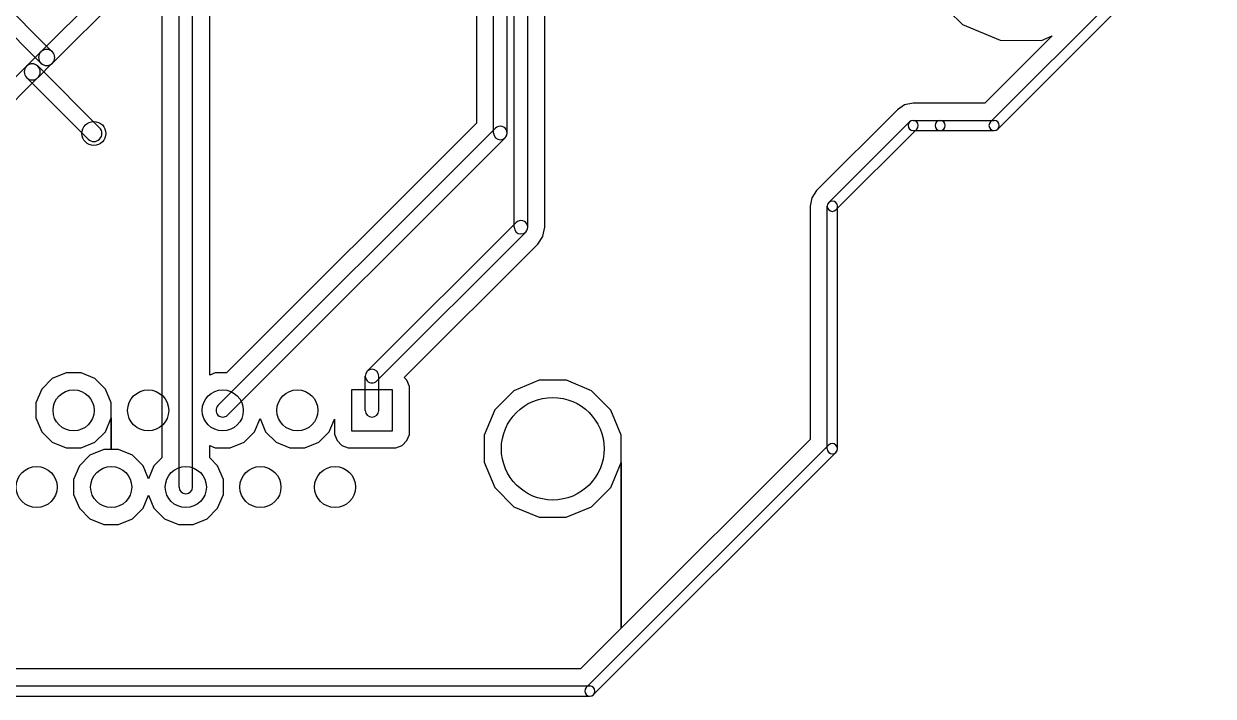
# Model space of a CAD drawing. Extents: x 34571 to 78815, y 19603 to 63847.
# Drawn here: x 61416 to 78792, y 19603 to 29433 of the extents above; entities that cross this region are included whole.
import ezdxf

# ---------------------------------------------------------------- set-up
doc = ezdxf.new("R2010")
doc.units = 0
doc.layers.add('BLACK', color=1, linetype='CONTINUOUS')

msp = doc.modelspace()

# ---------------------------------------------------------------- linework, layer by layer
at = {"layer": 'BLACK'}
for p, q in [((68580, 26459), (68580, 42625)), ((68778, 26459), (68778, 42625)), ((69028, 26459), (69028, 42625)), ((69028, 26459), (69028, 42625)), ((68279, 27836), (68279, 42500)), ((68477, 27836), (68477, 42500)), ((63434, 32147), (63434, 23088)), ((63434, 32147), (63434, 23088)), ((63684, 22661), (63684, 32147)), ((63882, 22661), (63882, 32147)), ((64132, 24296), (64132, 32003)), ((64132, 24296), (64132, 32003)), ((68029, 31776), (68029, 27981)), ((68029, 31776), (68029, 27981)), ((78686, 31148), (75538, 28000)), ((59804, 31053), (61833, 29024)), ((78792, 31042), (75644, 27894)), ((59637, 30886), (61666, 28857)), ((62984, 30341), (61667, 29024)), ((63151, 30174), (61834, 28857)), ((74703, 29847), (75128, 29422)), ((74703, 29847), (75128, 29422)), ((75128, 29422), (75682, 29192)), ((75128, 29422), (75682, 29192)), ((76441, 29257), (75456, 28271)), ((76441, 29257), (75456, 28271)), ((75682, 29192), (76283, 29191)), ((75682, 29192), (76283, 29191)), ((76283, 29191), (76441, 29257)), ((76283, 29191), (76441, 29257)), ((61666, 29023), (61457, 28814)), ((61833, 28856), (61624, 28647)), ((61456, 28813), (60357, 27714)), ((61624, 28813), (62523, 27914)), ((61623, 28646), (60524, 27547)), ((61457, 28646), (62356, 27747)), ((74179, 28176), (72998, 26995)), ((74179, 28176), (72998, 26995)), ((74284, 28246), (74179, 28176)), ((74284, 28246), (74179, 28176)), ((74409, 28271), (74284, 28246)), ((74409, 28271), (74284, 28246)), ((74803, 28271), (74409, 28271)), ((74803, 28271), (74409, 28271)), ((75456, 28271), (74803, 28271)), ((75456, 28271), (74803, 28271)), ((68029, 27981), (64378, 24330)), ((68029, 27981), (64378, 24330)), ((74355, 27999), (73175, 26819)), ((74409, 28021), (74803, 28021)), ((74803, 28021), (75591, 28021)), ((64253, 23852), (68307, 27906)), ((74461, 27893), (73281, 26713)), ((74409, 27871), (74803, 27871)), ((74803, 27871), (75591, 27871)), ((64393, 23712), (68447, 27766)), ((72998, 26995), (72928, 26889)), ((72998, 26995), (72928, 26889)), ((72928, 26889), (72903, 26765)), ((72928, 26889), (72903, 26765)), ((72903, 26765), (72903, 23356)), ((72903, 26765), (72903, 23356)), ((73153, 23221), (73153, 26765)), ((73303, 23221), (73303, 26765)), ((66433, 24353), (68609, 26529)), ((69001, 26326), (69028, 26459)), ((69001, 26326), (69028, 26459)), ((66573, 24213), (68749, 26389)), ((68926, 26212), (69001, 26325)), ((68926, 26212), (69001, 26325)), ((69001, 26325), (69001, 26326)), ((69001, 26325), (69001, 26326)), ((66975, 24261), (68926, 26212)), ((66975, 24261), (68926, 26212)), ((62034, 24330), (61832, 24246)), ((62034, 24330), (61832, 24246)), ((62252, 24330), (62034, 24330)), ((62252, 24330), (62034, 24330)), ((62454, 24246), (62252, 24330)), ((62454, 24246), (62252, 24330)), ((64214, 24330), (64132, 24296)), ((64214, 24330), (64132, 24296)), ((64378, 24330), (64214, 24330)), ((64378, 24330), (64214, 24330)), ((61832, 24246), (61678, 24092)), ((61832, 24246), (61678, 24092)), ((62608, 24092), (62454, 24246)), ((62608, 24092), (62454, 24246)), ((66404, 23781), (66404, 24283)), ((66602, 23781), (66602, 24283)), ((67014, 24222), (66975, 24261)), ((67014, 24222), (66975, 24261)), ((67052, 24130), (67014, 24222)), ((67052, 24130), (67014, 24222)), ((68945, 24221), (68577, 24069)), ((68945, 24221), (68577, 24069)), ((69343, 24221), (68945, 24221)), ((69343, 24221), (68945, 24221)), ((69710, 24068), (69343, 24221)), ((69710, 24068), (69343, 24221)), ((61678, 24092), (61594, 23890)), ((61678, 24092), (61594, 23890)), ((62692, 23890), (62608, 24092)), ((62692, 23890), (62608, 24092)), ((66203, 24081), (66203, 23481)), ((66803, 24081), (66203, 24081)), ((66803, 23481), (66803, 24081)), ((67052, 23530), (67052, 24130)), ((67052, 23530), (67052, 24130)), ((68577, 24069), (68296, 23788)), ((68577, 24069), (68296, 23788)), ((69991, 23787), (69710, 24068)), ((69991, 23787), (69710, 24068)), ((61594, 23890), (61594, 23672)), ((61594, 23890), (61594, 23672)), ((62692, 23672), (62692, 23890)), ((62692, 23672), (62692, 23890)), ((61594, 23672), (61678, 23470)), ((61594, 23672), (61678, 23470)), ((62608, 23470), (62692, 23672)), ((62608, 23470), (62692, 23672)), ((62692, 23210), (62692, 23672)), ((62692, 23672), (62692, 23210)), ((62692, 23210), (62692, 23672)), ((62692, 23672), (62692, 23210)), ((64788, 23470), (64868, 23663)), ((64788, 23470), (64868, 23663)), ((64868, 23663), (64948, 23470)), ((64868, 23663), (64948, 23470)), ((65878, 23470), (65954, 23653)), ((65878, 23470), (65954, 23653)), ((65954, 23653), (65954, 23432)), ((65954, 23653), (65954, 23432)), ((68296, 23788), (68143, 23421)), ((68296, 23788), (68143, 23421)), ((70143, 23419), (69991, 23787)), ((70143, 23419), (69991, 23787)), ((61678, 23470), (61832, 23316)), ((61678, 23470), (61832, 23316)), ((62454, 23316), (62608, 23470)), ((62454, 23316), (62608, 23470)), ((64634, 23316), (64788, 23470)), ((64634, 23316), (64788, 23470)), ((64948, 23470), (65102, 23316)), ((64948, 23470), (65102, 23316)), ((65724, 23316), (65878, 23470)), ((65724, 23316), (65878, 23470)), ((66203, 23481), (66803, 23481)), ((67052, 23431), (67052, 23530)), ((67052, 23431), (67052, 23530)), ((61832, 23316), (62034, 23232)), ((61832, 23316), (62034, 23232)), ((62252, 23232), (62454, 23316)), ((62252, 23232), (62454, 23316)), ((64432, 23232), (64634, 23316)), ((64432, 23232), (64634, 23316)), ((65102, 23316), (65304, 23232)), ((65102, 23316), (65304, 23232)), ((65522, 23232), (65724, 23316)), ((65522, 23232), (65724, 23316)), ((65954, 23432), (65992, 23340)), ((65954, 23432), (65992, 23340)), ((65992, 23340), (66062, 23270)), ((65992, 23340), (66062, 23270)), ((66944, 23270), (67014, 23340)), ((66944, 23270), (67014, 23340)), ((67014, 23340), (67052, 23431)), ((67014, 23340), (67052, 23431)), ((68143, 23421), (68143, 23023)), ((68143, 23421), (68143, 23023)), ((70143, 23021), (70143, 23419)), ((70143, 23021), (70143, 23419)), ((72903, 23356), (70143, 20596)), ((72903, 23356), (70143, 20596)), ((62034, 23232), (62252, 23232)), ((62034, 23232), (62252, 23232)), ((62382, 23126), (62228, 22972)), ((62382, 23126), (62228, 22972)), ((62584, 23210), (62382, 23126)), ((62584, 23210), (62382, 23126)), ((62692, 23210), (62584, 23210)), ((62692, 23210), (62584, 23210)), ((62802, 23210), (62692, 23210)), ((62802, 23210), (62692, 23210)), ((63004, 23126), (62802, 23210)), ((63004, 23126), (62802, 23210)), ((63158, 22972), (63004, 23126)), ((63158, 22972), (63004, 23126)), ((64132, 23088), (64132, 23267)), ((64132, 23267), (64214, 23232)), ((64132, 23088), (64132, 23267)), ((64132, 23267), (64214, 23232)), ((64214, 23232), (64432, 23232)), ((64214, 23232), (64432, 23232)), ((65304, 23232), (65522, 23232)), ((65304, 23232), (65522, 23232)), ((66062, 23270), (66153, 23232)), ((66062, 23270), (66153, 23232)), ((66153, 23232), (66252, 23232)), ((66153, 23232), (66252, 23232)), ((66252, 23232), (66852, 23232)), ((66252, 23232), (66852, 23232)), ((66852, 23232), (66944, 23270)), ((66852, 23232), (66944, 23270)), ((73174, 23274), (69632, 19732)), ((73280, 23168), (69738, 19626)), ((62228, 22972), (62144, 22770)), ((62228, 22972), (62144, 22770)), ((63238, 22780), (63158, 22972)), ((63238, 22780), (63158, 22972)), ((63318, 22972), (63238, 22780)), ((63318, 22972), (63238, 22780)), ((63434, 23088), (63318, 22972)), ((63434, 23088), (63318, 22972)), ((64248, 22972), (64132, 23088)), ((64248, 22972), (64132, 23088)), ((64332, 22770), (64248, 22972)), ((64332, 22770), (64248, 22972)), ((68143, 23023), (68295, 22655)), ((68143, 23023), (68295, 22655)), ((69990, 22654), (70143, 23021)), ((69990, 22654), (70143, 23021)), ((70143, 20596), (70143, 23021)), ((70143, 23021), (70143, 20596)), ((70143, 20596), (70143, 23021)), ((70143, 23021), (70143, 20596)), ((62144, 22770), (62144, 22552)), ((62144, 22770), (62144, 22552)), ((64332, 22552), (64332, 22770)), ((64332, 22552), (64332, 22770)), ((68295, 22655), (68576, 22374)), ((68295, 22655), (68576, 22374)), ((69709, 22373), (69990, 22654)), ((69709, 22373), (69990, 22654)), ((62144, 22552), (62228, 22350)), ((62144, 22552), (62228, 22350)), ((63158, 22350), (63238, 22543)), ((63158, 22350), (63238, 22543)), ((63238, 22543), (63318, 22350)), ((63238, 22543), (63318, 22350)), ((64248, 22350), (64332, 22552)), ((64248, 22350), (64332, 22552)), ((62228, 22350), (62382, 22196)), ((62228, 22350), (62382, 22196)), ((63004, 22196), (63158, 22350)), ((63004, 22196), (63158, 22350)), ((63318, 22350), (63472, 22196)), ((63318, 22350), (63472, 22196)), ((64094, 22196), (64248, 22350)), ((64094, 22196), (64248, 22350)), ((68576, 22374), (68943, 22221)), ((68576, 22374), (68943, 22221)), ((69341, 22221), (69709, 22373)), ((69341, 22221), (69709, 22373)), ((62382, 22196), (62584, 22112)), ((62382, 22196), (62584, 22112)), ((62584, 22112), (62802, 22112)), ((62584, 22112), (62802, 22112)), ((62802, 22112), (63004, 22196)), ((62802, 22112), (63004, 22196)), ((63472, 22196), (63674, 22112)), ((63472, 22196), (63674, 22112)), ((63674, 22112), (63892, 22112)), ((63674, 22112), (63892, 22112)), ((63892, 22112), (64094, 22196)), ((63892, 22112), (64094, 22196)), ((68943, 22221), (69341, 22221)), ((68943, 22221), (69341, 22221)), ((70143, 20596), (69550, 20003)), ((70143, 20596), (69550, 20003)), ((69550, 20003), (61062, 20003)), ((69550, 20003), (61062, 20003)), ((56693, 19753), (69685, 19753)), ((56693, 19603), (69685, 19603))]:
    msp.add_line(p, q, dxfattribs=at)
for centre, radius in [((62440, 27830), 175), ((62143, 23781), 300), ((63233, 23781), 300), ((64323, 23781), 300), ((65413, 23781), 300), ((69143, 23221), 750), ((61603, 22661), 300), ((62693, 22661), 300), ((63783, 22661), 300), ((64873, 22661), 300), ((65963, 22661), 300)]:
    msp.add_circle(centre, radius, dxfattribs=at)
for centre, radius, start, end in [((61751, 28941), 118, 135, 315), ((61750, 28940), 118, -45, 135), ((61750, 28940), 118, 225, 405), ((61540, 28730), 118, 45, 225), ((61539, 28729), 118, -45, 135), ((61540, 28730), 118, 135, 315), ((74409, 27946), 75, 90, 270), ((74408, 27946), 75, -45, 135), ((74803, 27946), 75, 90, 270), ((74803, 27946), 75, 270, 450), ((75591, 27947), 75, 135, 315), ((75591, 27946), 75, 270, 450), ((62440, 27830), 118, 225, 405), ((68378, 27836), 99, 180, 360), ((68377, 27836), 99, 315, 495), ((73228, 26765), 75, 360, 540), ((73228, 26766), 75, 135, 315), ((68679, 26459), 99, 180, 360), ((68679, 26459), 99, 315, 495), ((66503, 24283), 99, 360, 540), ((66503, 24283), 99, 135, 315), ((64323, 23782), 99, 135, 315), ((66503, 23781), 99, 180, 360), ((73227, 23221), 75, -45, 135), ((73228, 23221), 75, 180, 360), ((63783, 22661), 99, 180, 360), ((69685, 19679), 75, 135, 315), ((69685, 19678), 75, 270, 450)]:
    msp.add_arc(centre, radius, start, end, dxfattribs=at)

doc.saveas('drawing.dxf')
